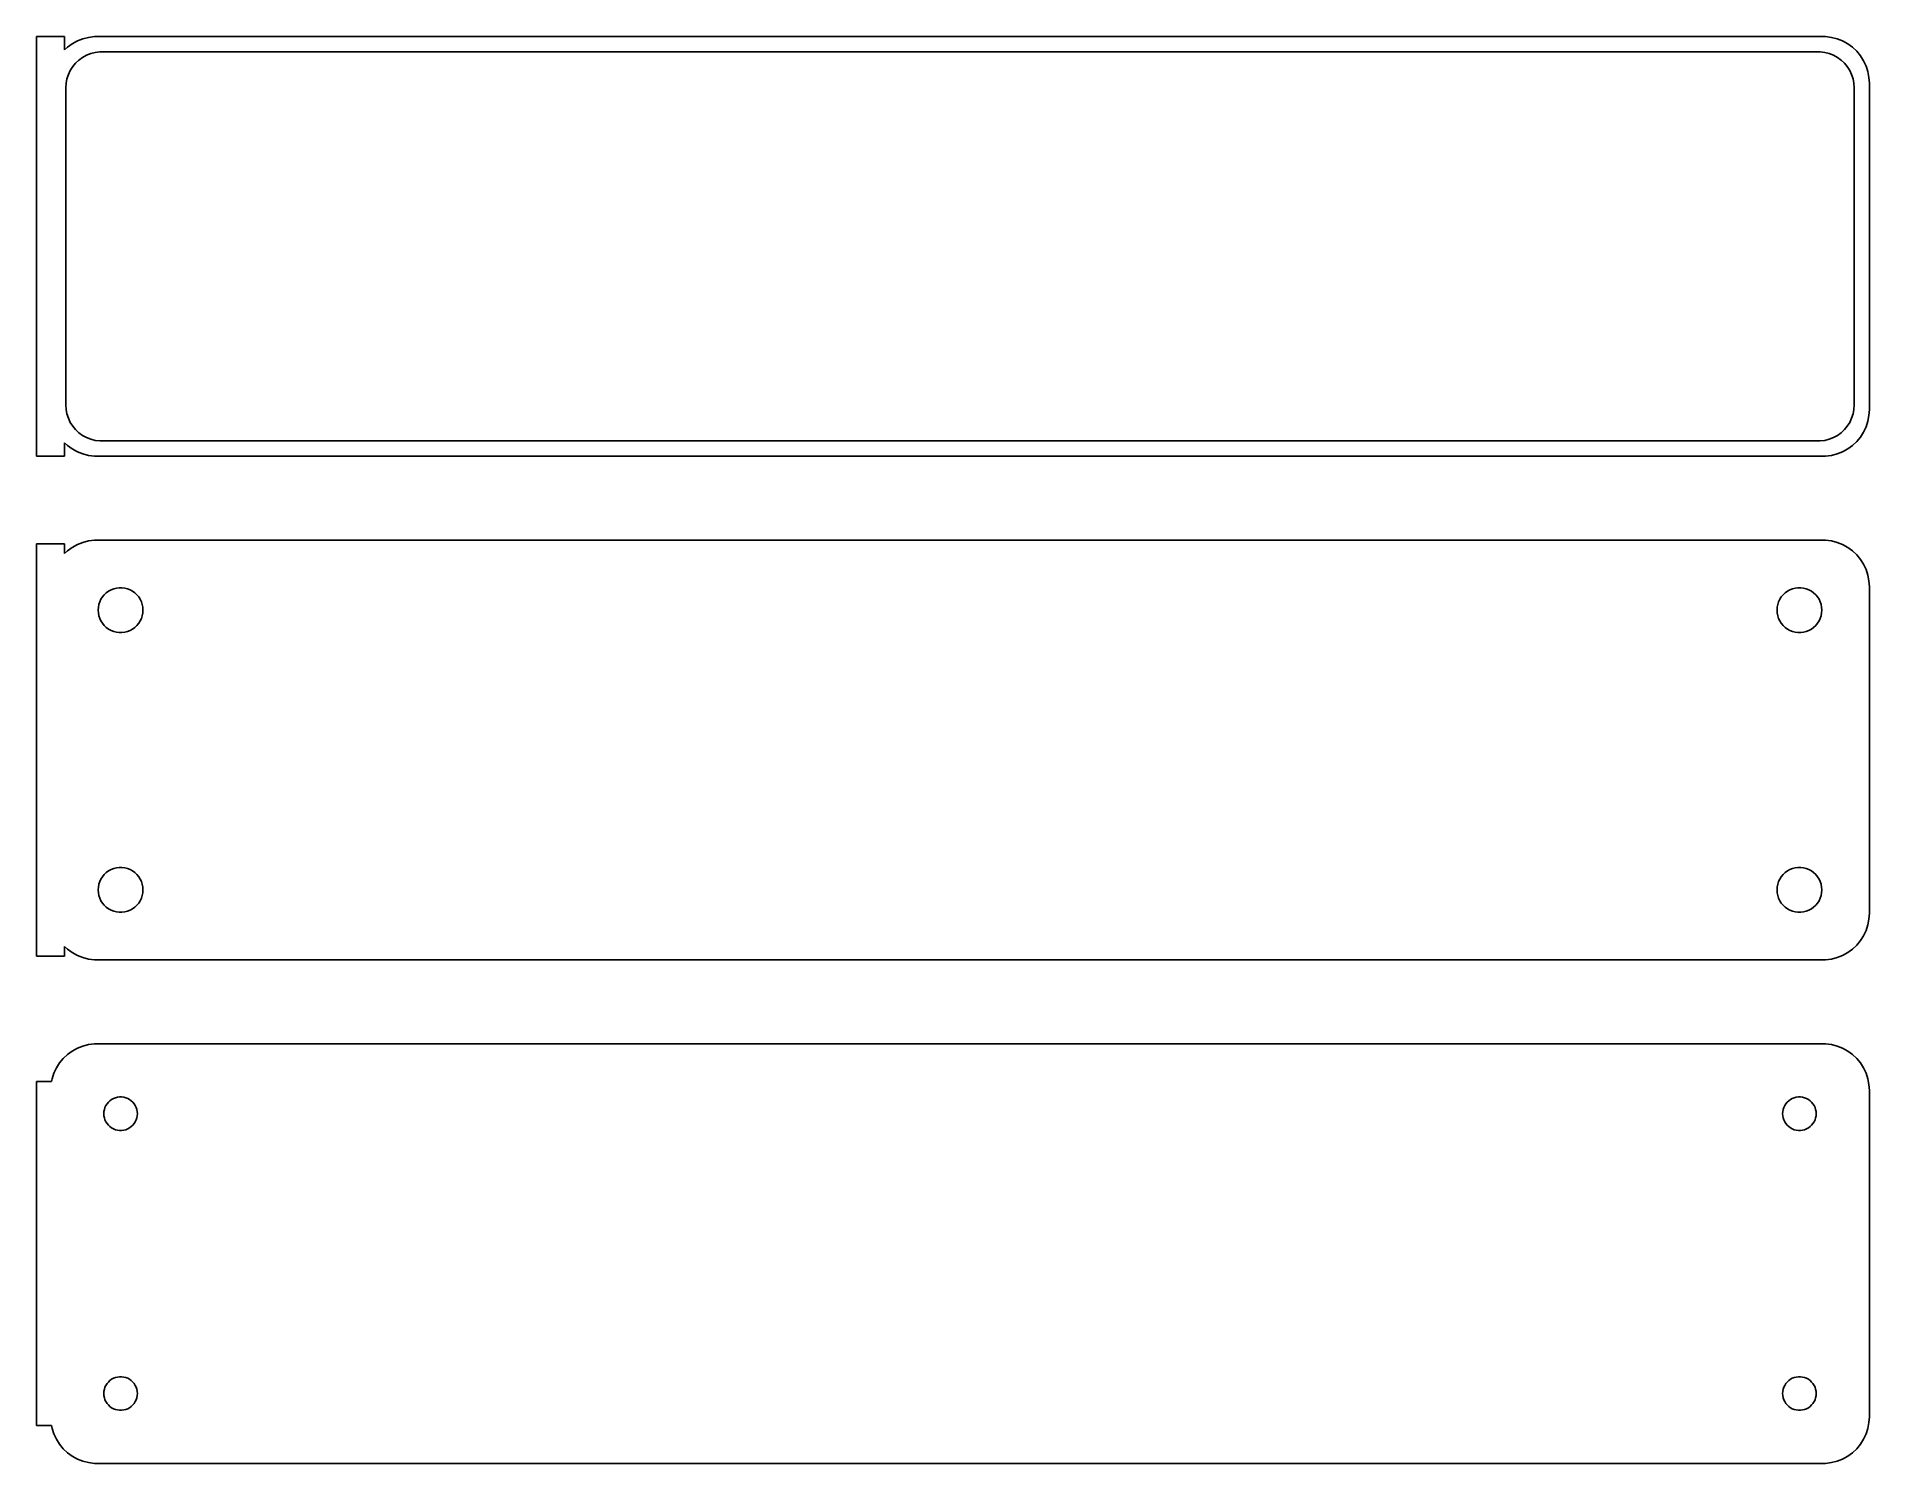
# Model space of a CAD drawing. Header units: metres. Extents: x -99 to 98, y 86 to 238.
import ezdxf

# ---------------------------------------------------------------- set-up
doc = ezdxf.new("R2010")
doc.units = ezdxf.units.M

msp = doc.modelspace()

# ---------------------------------------------------------------- linework, layer by layer
for p, q in [((-96, 238.49), (-99, 238.49)), ((-99, 238.49), (-99, 193.51)), ((-96, 237.059), (-96, 238.49)), ((-94.6289, 238.024), (-95.1791, 237.722)), ((-94.0451, 238.255), (-94.6289, 238.024)), ((-93.4369, 238.411), (-94.0451, 238.255)), ((-92.8139, 238.49), (-93.4369, 238.411)), ((92.8139, 238.49), (-92.8139, 238.49)), ((93.4369, 238.411), (92.8139, 238.49)), ((94.0451, 238.255), (93.4369, 238.411)), ((94.6289, 238.024), (94.0451, 238.255)), ((95.1791, 237.722), (94.6289, 238.024)), ((-95.6871, 237.353), (-96, 237.059)), ((-95.1791, 237.722), (-95.6871, 237.353)), ((-94.823, 235.651), (-94.4685, 235.984)), ((-94.4685, 235.984), (-94.0751, 236.27)), ((-94.0751, 236.27), (-93.6489, 236.504)), ((-93.6489, 236.504), (-93.1967, 236.683)), ((-93.1967, 236.683), (-92.7256, 236.804)), ((-92.7256, 236.804), (-92.2432, 236.865)), ((-92.2432, 236.865), (92.2432, 236.865)), ((92.2432, 236.865), (92.7256, 236.804)), ((92.7256, 236.804), (93.1967, 236.683)), ((93.1967, 236.683), (93.6489, 236.504)), ((93.6489, 236.504), (94.0751, 236.27)), ((94.0751, 236.27), (94.4685, 235.984)), ((94.4685, 235.984), (94.823, 235.651)), ((95.6871, 237.353), (95.1791, 237.722)), ((96.1448, 236.923), (95.6871, 237.353)), ((96.5451, 236.439), (96.1448, 236.923)), ((96.8815, 235.909), (96.5451, 236.439)), ((97.1489, 235.341), (96.8815, 235.909)), ((-95.8421, 233.485), (-95.751, 233.963)), ((-95.751, 233.963), (-95.6007, 234.426)), ((-95.6007, 234.426), (-95.3936, 234.866)), ((-95.3936, 234.866), (-95.133, 235.276)), ((-95.133, 235.276), (-94.823, 235.651)), ((94.823, 235.651), (95.133, 235.276)), ((95.133, 235.276), (95.3936, 234.866)), ((95.3936, 234.866), (95.6007, 234.426)), ((95.6007, 234.426), (95.751, 233.963)), ((95.751, 233.963), (95.8421, 233.485)), ((97.3429, 234.743), (97.1489, 235.341)), ((97.4606, 234.127), (97.3429, 234.743)), ((97.5, 233.5), (97.4606, 234.127)), ((-95.8726, 233), (-95.8421, 233.485)), ((-95.8726, 199), (-95.8726, 233)), ((95.8421, 233.485), (95.8726, 233)), ((95.8726, 233), (95.8726, 199)), ((97.5, 198.5), (97.5, 233.5)), ((-95.8421, 198.515), (-95.8726, 199)), ((-95.751, 198.037), (-95.8421, 198.515)), ((95.8421, 198.515), (95.751, 198.037)), ((95.8726, 199), (95.8421, 198.515)), ((97.4606, 197.873), (97.5, 198.5)), ((-95.6007, 197.574), (-95.751, 198.037)), ((-95.3936, 197.134), (-95.6007, 197.574)), ((-95.133, 196.724), (-95.3936, 197.134)), ((-94.823, 196.349), (-95.133, 196.724)), ((95.133, 196.724), (94.823, 196.349)), ((95.3936, 197.134), (95.133, 196.724)), ((95.6007, 197.574), (95.3936, 197.134)), ((95.751, 198.037), (95.6007, 197.574)), ((96.8815, 196.091), (97.1489, 196.659)), ((97.1489, 196.659), (97.3429, 197.257)), ((97.3429, 197.257), (97.4606, 197.873)), ((-96, 194.941), (-95.6871, 194.647)), ((-96, 193.51), (-96, 194.941)), ((-95.6871, 194.647), (-95.1791, 194.278)), ((-94.4685, 196.016), (-94.823, 196.349)), ((-94.0751, 195.73), (-94.4685, 196.016)), ((-93.6489, 195.496), (-94.0751, 195.73)), ((-93.1967, 195.317), (-93.6489, 195.496)), ((-92.7256, 195.196), (-93.1967, 195.317)), ((-92.2432, 195.135), (-92.7256, 195.196)), ((92.2432, 195.135), (-92.2432, 195.135)), ((92.7256, 195.196), (92.2432, 195.135)), ((93.1967, 195.317), (92.7256, 195.196)), ((93.6489, 195.496), (93.1967, 195.317)), ((94.0751, 195.73), (93.6489, 195.496)), ((94.4685, 196.016), (94.0751, 195.73)), ((94.823, 196.349), (94.4685, 196.016)), ((95.1791, 194.278), (95.6871, 194.647)), ((95.6871, 194.647), (96.1448, 195.077)), ((96.1448, 195.077), (96.5451, 195.561)), ((96.5451, 195.561), (96.8815, 196.091)), ((-99, 193.51), (-96, 193.51)), ((-95.1791, 194.278), (-94.6289, 193.976)), ((-94.6289, 193.976), (-94.0451, 193.745)), ((-94.0451, 193.745), (-93.4369, 193.589)), ((-93.4369, 193.589), (-92.8139, 193.51)), ((-92.8139, 193.51), (92.8139, 193.51)), ((92.8139, 193.51), (93.4369, 193.589)), ((93.4369, 193.589), (94.0451, 193.745)), ((94.0451, 193.745), (94.6289, 193.976)), ((94.6289, 193.976), (95.1791, 194.278)), ((-96, 184.115), (-99, 184.115)), ((-99, 184.115), (-99, 139.885)), ((-96, 183.059), (-96, 184.115)), ((-95.6871, 183.353), (-96, 183.059)), ((-95.1791, 183.722), (-95.6871, 183.353)), ((-94.6289, 184.024), (-95.1791, 183.722)), ((-94.0451, 184.255), (-94.6289, 184.024)), ((-93.4369, 184.411), (-94.0451, 184.255)), ((-92.8139, 184.49), (-93.4369, 184.411)), ((92.8139, 184.49), (-92.8139, 184.49)), ((93.4369, 184.411), (92.8139, 184.49)), ((94.0451, 184.255), (93.4369, 184.411)), ((94.6289, 184.024), (94.0451, 184.255)), ((95.1791, 183.722), (94.6289, 184.024)), ((95.6871, 183.353), (95.1791, 183.722)), ((96.1448, 182.923), (95.6871, 183.353)), ((96.5451, 182.439), (96.1448, 182.923)), ((96.8815, 181.909), (96.5451, 182.439)), ((97.1489, 181.341), (96.8815, 181.909)), ((97.3429, 180.743), (97.1489, 181.341)), ((-91.7495, 178.643), (-91.5298, 178.849)), ((-91.5298, 178.849), (-91.286, 179.026)), ((-91.286, 179.026), (-91.0219, 179.172)), ((-91.0219, 179.172), (-90.7416, 179.283)), ((-90.7416, 179.283), (-90.4497, 179.357)), ((-90.4497, 179.357), (-90.1507, 179.395)), ((-90.1507, 179.395), (-89.8493, 179.395)), ((-89.8493, 179.395), (-89.5503, 179.357)), ((-89.5503, 179.357), (-89.2584, 179.283)), ((-89.2584, 179.283), (-88.9781, 179.172)), ((-88.9781, 179.172), (-88.714, 179.026)), ((-88.714, 179.026), (-88.4702, 178.849)), ((-88.4702, 178.849), (-88.2505, 178.643)), ((88.2505, 178.643), (88.4702, 178.849)), ((88.4702, 178.849), (88.714, 179.026)), ((88.714, 179.026), (88.9781, 179.172)), ((88.9781, 179.172), (89.2584, 179.283)), ((89.2584, 179.283), (89.5503, 179.357)), ((89.5503, 179.357), (89.8493, 179.395)), ((89.8493, 179.395), (90.1507, 179.395)), ((90.1507, 179.395), (90.4497, 179.357)), ((90.4497, 179.357), (90.7416, 179.283)), ((90.7416, 179.283), (91.0219, 179.172)), ((91.0219, 179.172), (91.286, 179.026)), ((91.286, 179.026), (91.5298, 178.849)), ((91.5298, 178.849), (91.7495, 178.643)), ((97.4606, 180.127), (97.3429, 180.743)), ((97.5, 179.5), (97.4606, 180.127)), ((97.5, 144.5), (97.5, 179.5)), ((-92.4, 177), (-92.3811, 177.301)), ((-92.3811, 176.699), (-92.4, 177)), ((-92.3811, 177.301), (-92.3246, 177.597)), ((-92.3246, 177.597), (-92.2315, 177.883)), ((-92.2315, 177.883), (-92.1031, 178.156)), ((-92.1031, 178.156), (-91.9416, 178.411)), ((-91.9416, 178.411), (-91.7495, 178.643)), ((-88.2505, 178.643), (-88.0583, 178.411)), ((-88.0583, 178.411), (-87.8969, 178.156)), ((-87.8969, 178.156), (-87.7685, 177.883)), ((-87.7685, 177.883), (-87.6754, 177.597)), ((-87.6754, 177.597), (-87.6189, 177.301)), ((-87.6189, 177.301), (-87.6, 177)), ((-87.6, 177), (-87.6189, 176.699)), ((87.6, 177), (87.6189, 177.301)), ((87.6189, 176.699), (87.6, 177)), ((87.6189, 177.301), (87.6754, 177.597)), ((87.6754, 177.597), (87.7685, 177.883)), ((87.7685, 177.883), (87.8969, 178.156)), ((87.8969, 178.156), (88.0583, 178.411)), ((88.0583, 178.411), (88.2505, 178.643)), ((91.7495, 178.643), (91.9416, 178.411)), ((91.9416, 178.411), (92.1031, 178.156)), ((92.1031, 178.156), (92.2315, 177.883)), ((92.2315, 177.883), (92.3246, 177.597)), ((92.3246, 177.597), (92.3811, 177.301)), ((92.3811, 177.301), (92.4, 177)), ((92.4, 177), (92.3811, 176.699)), ((-92.3246, 176.403), (-92.3811, 176.699)), ((-92.2315, 176.117), (-92.3246, 176.403)), ((-92.1031, 175.844), (-92.2315, 176.117)), ((-91.9416, 175.589), (-92.1031, 175.844)), ((-91.7495, 175.357), (-91.9416, 175.589)), ((-91.5298, 175.151), (-91.7495, 175.357)), ((-91.286, 174.974), (-91.5298, 175.151)), ((-91.0219, 174.828), (-91.286, 174.974)), ((-88.714, 174.974), (-88.9781, 174.828)), ((-88.4702, 175.151), (-88.714, 174.974)), ((-88.2505, 175.357), (-88.4702, 175.151)), ((-88.0583, 175.589), (-88.2505, 175.357)), ((-87.8969, 175.844), (-88.0583, 175.589)), ((-87.7685, 176.117), (-87.8969, 175.844)), ((-87.6754, 176.403), (-87.7685, 176.117)), ((-87.6189, 176.699), (-87.6754, 176.403)), ((87.6754, 176.403), (87.6189, 176.699)), ((87.7685, 176.117), (87.6754, 176.403)), ((87.8969, 175.844), (87.7685, 176.117)), ((88.0583, 175.589), (87.8969, 175.844)), ((88.2505, 175.357), (88.0583, 175.589)), ((88.4702, 175.151), (88.2505, 175.357)), ((88.714, 174.974), (88.4702, 175.151)), ((88.9781, 174.828), (88.714, 174.974)), ((91.286, 174.974), (91.0219, 174.828)), ((91.5298, 175.151), (91.286, 174.974)), ((91.7495, 175.357), (91.5298, 175.151)), ((91.9416, 175.589), (91.7495, 175.357)), ((92.1031, 175.844), (91.9416, 175.589)), ((92.2315, 176.117), (92.1031, 175.844)), ((92.3246, 176.403), (92.2315, 176.117)), ((92.3811, 176.699), (92.3246, 176.403)), ((-90.7416, 174.717), (-91.0219, 174.828)), ((-90.4497, 174.643), (-90.7416, 174.717)), ((-90.1507, 174.605), (-90.4497, 174.643)), ((-89.8493, 174.605), (-90.1507, 174.605)), ((-89.5503, 174.643), (-89.8493, 174.605)), ((-89.2584, 174.717), (-89.5503, 174.643)), ((-88.9781, 174.828), (-89.2584, 174.717)), ((89.2584, 174.717), (88.9781, 174.828)), ((89.5503, 174.643), (89.2584, 174.717)), ((89.8493, 174.605), (89.5503, 174.643)), ((90.1507, 174.605), (89.8493, 174.605)), ((90.4497, 174.643), (90.1507, 174.605)), ((90.7416, 174.717), (90.4497, 174.643)), ((91.0219, 174.828), (90.7416, 174.717)), ((-90.7416, 149.283), (-90.4497, 149.357)), ((-90.4497, 149.357), (-90.1507, 149.395)), ((-90.1507, 149.395), (-89.8493, 149.395)), ((-89.8493, 149.395), (-89.5503, 149.357)), ((-89.5503, 149.357), (-89.2584, 149.283)), ((89.2584, 149.283), (89.5503, 149.357)), ((89.5503, 149.357), (89.8493, 149.395)), ((89.8493, 149.395), (90.1507, 149.395)), ((90.1507, 149.395), (90.4497, 149.357)), ((90.4497, 149.357), (90.7416, 149.283)), ((-92.3811, 147.301), (-92.3246, 147.597)), ((-92.3246, 147.597), (-92.2315, 147.883)), ((-92.2315, 147.883), (-92.1031, 148.156)), ((-92.1031, 148.156), (-91.9416, 148.411)), ((-91.9416, 148.411), (-91.7495, 148.643)), ((-91.7495, 148.643), (-91.5298, 148.849)), ((-91.5298, 148.849), (-91.286, 149.026)), ((-91.286, 149.026), (-91.0219, 149.172)), ((-91.0219, 149.172), (-90.7416, 149.283)), ((-89.2584, 149.283), (-88.9781, 149.172)), ((-88.9781, 149.172), (-88.714, 149.026)), ((-88.714, 149.026), (-88.4702, 148.849)), ((-88.4702, 148.849), (-88.2505, 148.643)), ((-88.2505, 148.643), (-88.0583, 148.411)), ((-88.0583, 148.411), (-87.8969, 148.156)), ((-87.8969, 148.156), (-87.7685, 147.883)), ((-87.7685, 147.883), (-87.6754, 147.597)), ((-87.6754, 147.597), (-87.6189, 147.301)), ((87.6189, 147.301), (87.6754, 147.597)), ((87.6754, 147.597), (87.7685, 147.883)), ((87.7685, 147.883), (87.8969, 148.156)), ((87.8969, 148.156), (88.0583, 148.411)), ((88.0583, 148.411), (88.2505, 148.643)), ((88.2505, 148.643), (88.4702, 148.849)), ((88.4702, 148.849), (88.714, 149.026)), ((88.714, 149.026), (88.9781, 149.172)), ((88.9781, 149.172), (89.2584, 149.283)), ((90.7416, 149.283), (91.0219, 149.172)), ((91.0219, 149.172), (91.286, 149.026)), ((91.286, 149.026), (91.5298, 148.849)), ((91.5298, 148.849), (91.7495, 148.643)), ((91.7495, 148.643), (91.9416, 148.411)), ((91.9416, 148.411), (92.1031, 148.156)), ((92.1031, 148.156), (92.2315, 147.883)), ((92.2315, 147.883), (92.3246, 147.597)), ((92.3246, 147.597), (92.3811, 147.301)), ((-92.4, 147), (-92.3811, 147.301)), ((-92.3811, 146.699), (-92.4, 147)), ((-92.3246, 146.403), (-92.3811, 146.699)), ((-92.2315, 146.117), (-92.3246, 146.403)), ((-92.1031, 145.844), (-92.2315, 146.117)), ((-91.9416, 145.589), (-92.1031, 145.844)), ((-91.7495, 145.357), (-91.9416, 145.589)), ((-88.0583, 145.589), (-88.2505, 145.357)), ((-87.8969, 145.844), (-88.0583, 145.589)), ((-87.7685, 146.117), (-87.8969, 145.844)), ((-87.6754, 146.403), (-87.7685, 146.117)), ((-87.6189, 146.699), (-87.6754, 146.403)), ((-87.6189, 147.301), (-87.6, 147)), ((-87.6, 147), (-87.6189, 146.699)), ((87.6, 147), (87.6189, 147.301)), ((87.6189, 146.699), (87.6, 147)), ((87.6754, 146.403), (87.6189, 146.699)), ((87.7685, 146.117), (87.6754, 146.403)), ((87.8969, 145.844), (87.7685, 146.117)), ((88.0583, 145.589), (87.8969, 145.844)), ((88.2505, 145.357), (88.0583, 145.589)), ((91.9416, 145.589), (91.7495, 145.357)), ((92.1031, 145.844), (91.9416, 145.589)), ((92.2315, 146.117), (92.1031, 145.844)), ((92.3246, 146.403), (92.2315, 146.117)), ((92.3811, 146.699), (92.3246, 146.403)), ((92.3811, 147.301), (92.4, 147)), ((92.4, 147), (92.3811, 146.699)), ((-91.5298, 145.151), (-91.7495, 145.357)), ((-91.286, 144.974), (-91.5298, 145.151)), ((-91.0219, 144.828), (-91.286, 144.974)), ((-90.7416, 144.717), (-91.0219, 144.828)), ((-90.4497, 144.643), (-90.7416, 144.717)), ((-90.1507, 144.605), (-90.4497, 144.643)), ((-89.8493, 144.605), (-90.1507, 144.605)), ((-89.5503, 144.643), (-89.8493, 144.605)), ((-89.2584, 144.717), (-89.5503, 144.643)), ((-88.9781, 144.828), (-89.2584, 144.717)), ((-88.714, 144.974), (-88.9781, 144.828)), ((-88.4702, 145.151), (-88.714, 144.974)), ((-88.2505, 145.357), (-88.4702, 145.151)), ((88.4702, 145.151), (88.2505, 145.357)), ((88.714, 144.974), (88.4702, 145.151)), ((88.9781, 144.828), (88.714, 144.974)), ((89.2584, 144.717), (88.9781, 144.828)), ((89.5503, 144.643), (89.2584, 144.717)), ((89.8493, 144.605), (89.5503, 144.643)), ((90.1507, 144.605), (89.8493, 144.605)), ((90.4497, 144.643), (90.1507, 144.605)), ((90.7416, 144.717), (90.4497, 144.643)), ((91.0219, 144.828), (90.7416, 144.717)), ((91.286, 144.974), (91.0219, 144.828)), ((91.5298, 145.151), (91.286, 144.974)), ((91.7495, 145.357), (91.5298, 145.151)), ((97.3429, 143.257), (97.4606, 143.873)), ((97.4606, 143.873), (97.5, 144.5)), ((96.1448, 141.077), (96.5451, 141.561)), ((96.5451, 141.561), (96.8815, 142.091)), ((96.8815, 142.091), (97.1489, 142.659)), ((97.1489, 142.659), (97.3429, 143.257)), ((-99, 139.885), (-96, 139.885)), ((-96, 139.885), (-96, 140.941)), ((-96, 140.941), (-95.6871, 140.647)), ((-95.6871, 140.647), (-95.1791, 140.278)), ((-95.1791, 140.278), (-94.6289, 139.976)), ((-94.6289, 139.976), (-94.0451, 139.745)), ((-94.0451, 139.745), (-93.4369, 139.589)), ((-93.4369, 139.589), (-92.8139, 139.51)), ((92.8139, 139.51), (93.4369, 139.589)), ((93.4369, 139.589), (94.0451, 139.745)), ((94.0451, 139.745), (94.6289, 139.976)), ((94.6289, 139.976), (95.1791, 140.278)), ((95.1791, 140.278), (95.6871, 140.647)), ((95.6871, 140.647), (96.1448, 141.077)), ((-92.8139, 139.51), (92.8139, 139.51)), ((-95.1791, 129.722), (-95.6871, 129.353)), ((-94.6289, 130.024), (-95.1791, 129.722)), ((-94.0451, 130.255), (-94.6289, 130.024)), ((-93.4369, 130.411), (-94.0451, 130.255)), ((-92.8139, 130.49), (-93.4369, 130.411)), ((92.8139, 130.49), (-92.8139, 130.49)), ((93.4369, 130.411), (92.8139, 130.49)), ((94.0451, 130.255), (93.4369, 130.411)), ((94.6289, 130.024), (94.0451, 130.255)), ((95.1791, 129.722), (94.6289, 130.024)), ((95.6871, 129.353), (95.1791, 129.722)), ((-96.8815, 127.909), (-97.1489, 127.341)), ((-96.5451, 128.439), (-96.8815, 127.909)), ((-96.1448, 128.923), (-96.5451, 128.439)), ((-95.6871, 129.353), (-96.1448, 128.923)), ((96.1448, 128.923), (95.6871, 129.353)), ((96.5451, 128.439), (96.1448, 128.923)), ((96.8815, 127.909), (96.5451, 128.439)), ((97.1489, 127.341), (96.8815, 127.909)), ((-97.4, 126.444), (-99, 126.444)), ((-99, 126.444), (-99, 89.5558)), ((-97.3429, 126.743), (-97.4, 126.444)), ((-97.1489, 127.341), (-97.3429, 126.743)), ((97.3429, 126.743), (97.1489, 127.341)), ((97.4606, 126.127), (97.3429, 126.743)), ((97.5, 125.5), (97.4606, 126.127)), ((-91.6736, 123.663), (-91.5773, 123.867)), ((-91.5773, 123.867), (-91.4562, 124.058)), ((-91.4562, 124.058), (-91.3121, 124.232)), ((-91.3121, 124.232), (-91.1474, 124.387)), ((-91.1474, 124.387), (-90.9645, 124.52)), ((-90.9645, 124.52), (-90.7664, 124.629)), ((-90.7664, 124.629), (-90.5562, 124.712)), ((-90.5562, 124.712), (-90.3373, 124.768)), ((-90.3373, 124.768), (-90.113, 124.796)), ((-90.113, 124.796), (-89.887, 124.796)), ((-89.887, 124.796), (-89.6627, 124.768)), ((-89.6627, 124.768), (-89.4438, 124.712)), ((-89.4438, 124.712), (-89.2336, 124.629)), ((-89.2336, 124.629), (-89.0355, 124.52)), ((-89.0355, 124.52), (-88.8526, 124.387)), ((-88.8526, 124.387), (-88.6879, 124.232)), ((-88.6879, 124.232), (-88.5438, 124.058)), ((-88.5438, 124.058), (-88.4226, 123.867)), ((-88.4226, 123.867), (-88.3264, 123.663)), ((88.3264, 123.663), (88.4226, 123.867)), ((88.4226, 123.867), (88.5438, 124.058)), ((88.5438, 124.058), (88.6879, 124.232)), ((88.6879, 124.232), (88.8526, 124.387)), ((88.8526, 124.387), (89.0355, 124.52)), ((89.0355, 124.52), (89.2336, 124.629)), ((89.2336, 124.629), (89.4438, 124.712)), ((89.4438, 124.712), (89.6627, 124.768)), ((89.6627, 124.768), (89.887, 124.796)), ((89.887, 124.796), (90.113, 124.796)), ((90.113, 124.796), (90.3373, 124.768)), ((90.3373, 124.768), (90.5562, 124.712)), ((90.5562, 124.712), (90.7664, 124.629)), ((90.7664, 124.629), (90.9645, 124.52)), ((90.9645, 124.52), (91.1474, 124.387)), ((91.1474, 124.387), (91.3121, 124.232)), ((91.3121, 124.232), (91.4562, 124.058)), ((91.4562, 124.058), (91.5773, 123.867)), ((91.5773, 123.867), (91.6736, 123.663)), ((97.5, 90.5), (97.5, 125.5)), ((-91.8, 123), (-91.7858, 123.226)), ((-91.7858, 122.774), (-91.8, 123)), ((-91.7858, 123.226), (-91.7434, 123.448)), ((-91.7434, 122.552), (-91.7858, 122.774)), ((-91.7434, 123.448), (-91.6736, 123.663)), ((-91.6736, 122.337), (-91.7434, 122.552)), ((-91.5773, 122.133), (-91.6736, 122.337)), ((-91.4562, 121.942), (-91.5773, 122.133)), ((-91.3121, 121.768), (-91.4562, 121.942)), ((-88.5438, 121.942), (-88.6879, 121.768)), ((-88.4226, 122.133), (-88.5438, 121.942)), ((-88.3264, 122.337), (-88.4226, 122.133)), ((-88.3264, 123.663), (-88.2565, 123.448)), ((-88.2565, 122.552), (-88.3264, 122.337)), ((-88.2565, 123.448), (-88.2142, 123.226)), ((-88.2142, 122.774), (-88.2565, 122.552)), ((-88.2142, 123.226), (-88.2, 123)), ((-88.2, 123), (-88.2142, 122.774)), ((88.2, 123), (88.2142, 123.226)), ((88.2142, 122.774), (88.2, 123)), ((88.2142, 123.226), (88.2565, 123.448)), ((88.2565, 122.552), (88.2142, 122.774)), ((88.2565, 123.448), (88.3264, 123.663)), ((88.3264, 122.337), (88.2565, 122.552)), ((88.4226, 122.133), (88.3264, 122.337)), ((88.5438, 121.942), (88.4226, 122.133)), ((88.6879, 121.768), (88.5438, 121.942)), ((91.4562, 121.942), (91.3121, 121.768)), ((91.5773, 122.133), (91.4562, 121.942)), ((91.6736, 122.337), (91.5773, 122.133)), ((91.6736, 123.663), (91.7434, 123.448)), ((91.7434, 122.552), (91.6736, 122.337)), ((91.7434, 123.448), (91.7858, 123.226)), ((91.7858, 122.774), (91.7434, 122.552)), ((91.7858, 123.226), (91.8, 123)), ((91.8, 123), (91.7858, 122.774)), ((-91.1474, 121.613), (-91.3121, 121.768)), ((-90.9645, 121.48), (-91.1474, 121.613)), ((-90.7664, 121.371), (-90.9645, 121.48)), ((-90.5562, 121.288), (-90.7664, 121.371)), ((-90.3373, 121.232), (-90.5562, 121.288)), ((-90.113, 121.204), (-90.3373, 121.232)), ((-89.887, 121.204), (-90.113, 121.204)), ((-89.6627, 121.232), (-89.887, 121.204)), ((-89.4438, 121.288), (-89.6627, 121.232)), ((-89.2336, 121.371), (-89.4438, 121.288)), ((-89.0355, 121.48), (-89.2336, 121.371)), ((-88.8526, 121.613), (-89.0355, 121.48)), ((-88.6879, 121.768), (-88.8526, 121.613)), ((88.8526, 121.613), (88.6879, 121.768)), ((89.0355, 121.48), (88.8526, 121.613)), ((89.2336, 121.371), (89.0355, 121.48)), ((89.4438, 121.288), (89.2336, 121.371)), ((89.6627, 121.232), (89.4438, 121.288)), ((89.887, 121.204), (89.6627, 121.232)), ((90.113, 121.204), (89.887, 121.204)), ((90.3373, 121.232), (90.113, 121.204)), ((90.5562, 121.288), (90.3373, 121.232)), ((90.7664, 121.371), (90.5562, 121.288)), ((90.9645, 121.48), (90.7664, 121.371)), ((91.1474, 121.613), (90.9645, 121.48)), ((91.3121, 121.768), (91.1474, 121.613)), ((-91.3121, 94.2322), (-91.1474, 94.3869)), ((-91.1474, 94.3869), (-90.9645, 94.5198)), ((-90.9645, 94.5198), (-90.7664, 94.6287)), ((-90.7664, 94.6287), (-90.5562, 94.7119)), ((-90.5562, 94.7119), (-90.3373, 94.7681)), ((-90.3373, 94.7681), (-90.113, 94.7964)), ((-90.113, 94.7964), (-89.887, 94.7964)), ((-89.887, 94.7964), (-89.6627, 94.7681)), ((-89.6627, 94.7681), (-89.4438, 94.7119)), ((-89.4438, 94.7119), (-89.2336, 94.6287)), ((-89.2336, 94.6287), (-89.0355, 94.5198)), ((-89.0355, 94.5198), (-88.8526, 94.3869)), ((-88.8526, 94.3869), (-88.6879, 94.2322)), ((88.6879, 94.2322), (88.8526, 94.3869)), ((88.8526, 94.3869), (89.0355, 94.5198)), ((89.0355, 94.5198), (89.2336, 94.6287)), ((89.2336, 94.6287), (89.4438, 94.7119)), ((89.4438, 94.7119), (89.6627, 94.7681)), ((89.6627, 94.7681), (89.887, 94.7964)), ((89.887, 94.7964), (90.113, 94.7964)), ((90.113, 94.7964), (90.3373, 94.7681)), ((90.3373, 94.7681), (90.5562, 94.7119)), ((90.5562, 94.7119), (90.7664, 94.6287)), ((90.7664, 94.6287), (90.9645, 94.5198)), ((90.9645, 94.5198), (91.1474, 94.3869)), ((91.1474, 94.3869), (91.3121, 94.2322)), ((-91.8, 93), (-91.7858, 93.2256)), ((-91.7858, 92.7744), (-91.8, 93)), ((-91.7858, 93.2256), (-91.7434, 93.4476)), ((-91.7434, 92.5524), (-91.7858, 92.7744)), ((-91.7434, 93.4476), (-91.6736, 93.6626)), ((-91.6736, 92.3374), (-91.7434, 92.5524)), ((-91.6736, 93.6626), (-91.5773, 93.8672)), ((-91.5773, 93.8672), (-91.4562, 94.058)), ((-91.4562, 94.058), (-91.3121, 94.2322)), ((-88.6879, 94.2322), (-88.5438, 94.058)), ((-88.5438, 94.058), (-88.4226, 93.8672)), ((-88.4226, 93.8672), (-88.3264, 93.6626)), ((-88.3264, 93.6626), (-88.2565, 93.4476)), ((-88.2565, 92.5524), (-88.3264, 92.3374)), ((-88.2565, 93.4476), (-88.2142, 93.2256)), ((-88.2142, 92.7744), (-88.2565, 92.5524)), ((-88.2142, 93.2256), (-88.2, 93)), ((-88.2, 93), (-88.2142, 92.7744)), ((88.2, 93), (88.2142, 93.2256)), ((88.2142, 92.7744), (88.2, 93)), ((88.2142, 93.2256), (88.2565, 93.4476)), ((88.2565, 92.5524), (88.2142, 92.7744)), ((88.2565, 93.4476), (88.3264, 93.6626)), ((88.3264, 92.3374), (88.2565, 92.5524)), ((88.3264, 93.6626), (88.4226, 93.8672)), ((88.4226, 93.8672), (88.5438, 94.058)), ((88.5438, 94.058), (88.6879, 94.2322)), ((91.3121, 94.2322), (91.4562, 94.058)), ((91.4562, 94.058), (91.5773, 93.8672)), ((91.5773, 93.8672), (91.6736, 93.6626)), ((91.6736, 93.6626), (91.7434, 93.4476)), ((91.7434, 92.5524), (91.6736, 92.3374)), ((91.7434, 93.4476), (91.7858, 93.2256)), ((91.7858, 92.7744), (91.7434, 92.5524)), ((91.7858, 93.2256), (91.8, 93)), ((91.8, 93), (91.7858, 92.7744)), ((-91.5773, 92.1329), (-91.6736, 92.3374)), ((-91.4562, 91.942), (-91.5773, 92.1329)), ((-91.3121, 91.7678), (-91.4562, 91.942)), ((-91.1474, 91.6131), (-91.3121, 91.7678)), ((-90.9645, 91.4802), (-91.1474, 91.6131)), ((-90.7664, 91.3713), (-90.9645, 91.4802)), ((-90.5562, 91.2881), (-90.7664, 91.3713)), ((-90.3373, 91.2319), (-90.5562, 91.2881)), ((-90.113, 91.2036), (-90.3373, 91.2319)), ((-89.887, 91.2036), (-90.113, 91.2036)), ((-89.6627, 91.2319), (-89.887, 91.2036)), ((-89.4438, 91.2881), (-89.6627, 91.2319)), ((-89.2336, 91.3713), (-89.4438, 91.2881)), ((-89.0355, 91.4802), (-89.2336, 91.3713)), ((-88.8526, 91.6131), (-89.0355, 91.4802)), ((-88.6879, 91.7678), (-88.8526, 91.6131)), ((-88.5438, 91.942), (-88.6879, 91.7678)), ((-88.4226, 92.1329), (-88.5438, 91.942)), ((-88.3264, 92.3374), (-88.4226, 92.1329)), ((88.4226, 92.1329), (88.3264, 92.3374)), ((88.5438, 91.942), (88.4226, 92.1329)), ((88.6879, 91.7678), (88.5438, 91.942)), ((88.8526, 91.6131), (88.6879, 91.7678)), ((89.0355, 91.4802), (88.8526, 91.6131)), ((89.2336, 91.3713), (89.0355, 91.4802)), ((89.4438, 91.2881), (89.2336, 91.3713)), ((89.6627, 91.2319), (89.4438, 91.2881)), ((89.887, 91.2036), (89.6627, 91.2319)), ((90.113, 91.2036), (89.887, 91.2036)), ((90.3373, 91.2319), (90.113, 91.2036)), ((90.5562, 91.2881), (90.3373, 91.2319)), ((90.7664, 91.3713), (90.5562, 91.2881)), ((90.9645, 91.4802), (90.7664, 91.3713)), ((91.1474, 91.6131), (90.9645, 91.4802)), ((91.3121, 91.7678), (91.1474, 91.6131)), ((91.4562, 91.942), (91.3121, 91.7678)), ((91.5773, 92.1329), (91.4562, 91.942)), ((91.6736, 92.3374), (91.5773, 92.1329)), ((97.4606, 89.8733), (97.5, 90.5)), ((-99, 89.5558), (-97.4, 89.5558)), ((-97.4, 89.5558), (-97.3429, 89.2566)), ((-97.3429, 89.2566), (-97.1489, 88.6594)), ((-97.1489, 88.6594), (-96.8815, 88.0912)), ((96.8815, 88.0912), (97.1489, 88.6594)), ((97.1489, 88.6594), (97.3429, 89.2566)), ((97.3429, 89.2566), (97.4606, 89.8733)), ((-96.8815, 88.0912), (-96.5451, 87.5611)), ((-96.5451, 87.5611), (-96.1448, 87.0773)), ((-96.1448, 87.0773), (-95.6871, 86.6474)), ((-95.6871, 86.6474), (-95.1791, 86.2784)), ((95.1791, 86.2784), (95.6871, 86.6474)), ((95.6871, 86.6474), (96.1448, 87.0773)), ((96.1448, 87.0773), (96.5451, 87.5611)), ((96.5451, 87.5611), (96.8815, 88.0912)), ((-95.1791, 86.2784), (-94.6289, 85.9759)), ((-94.6289, 85.9759), (-94.0451, 85.7447)), ((-94.0451, 85.7447), (-93.4369, 85.5886)), ((-93.4369, 85.5886), (-92.8139, 85.5099)), ((-92.8139, 85.5099), (92.8139, 85.5099)), ((92.8139, 85.5099), (93.4369, 85.5886)), ((93.4369, 85.5886), (94.0451, 85.7447)), ((94.0451, 85.7447), (94.6289, 85.9759)), ((94.6289, 85.9759), (95.1791, 86.2784))]:
    msp.add_line(p, q)

doc.saveas('drawing.dxf')
